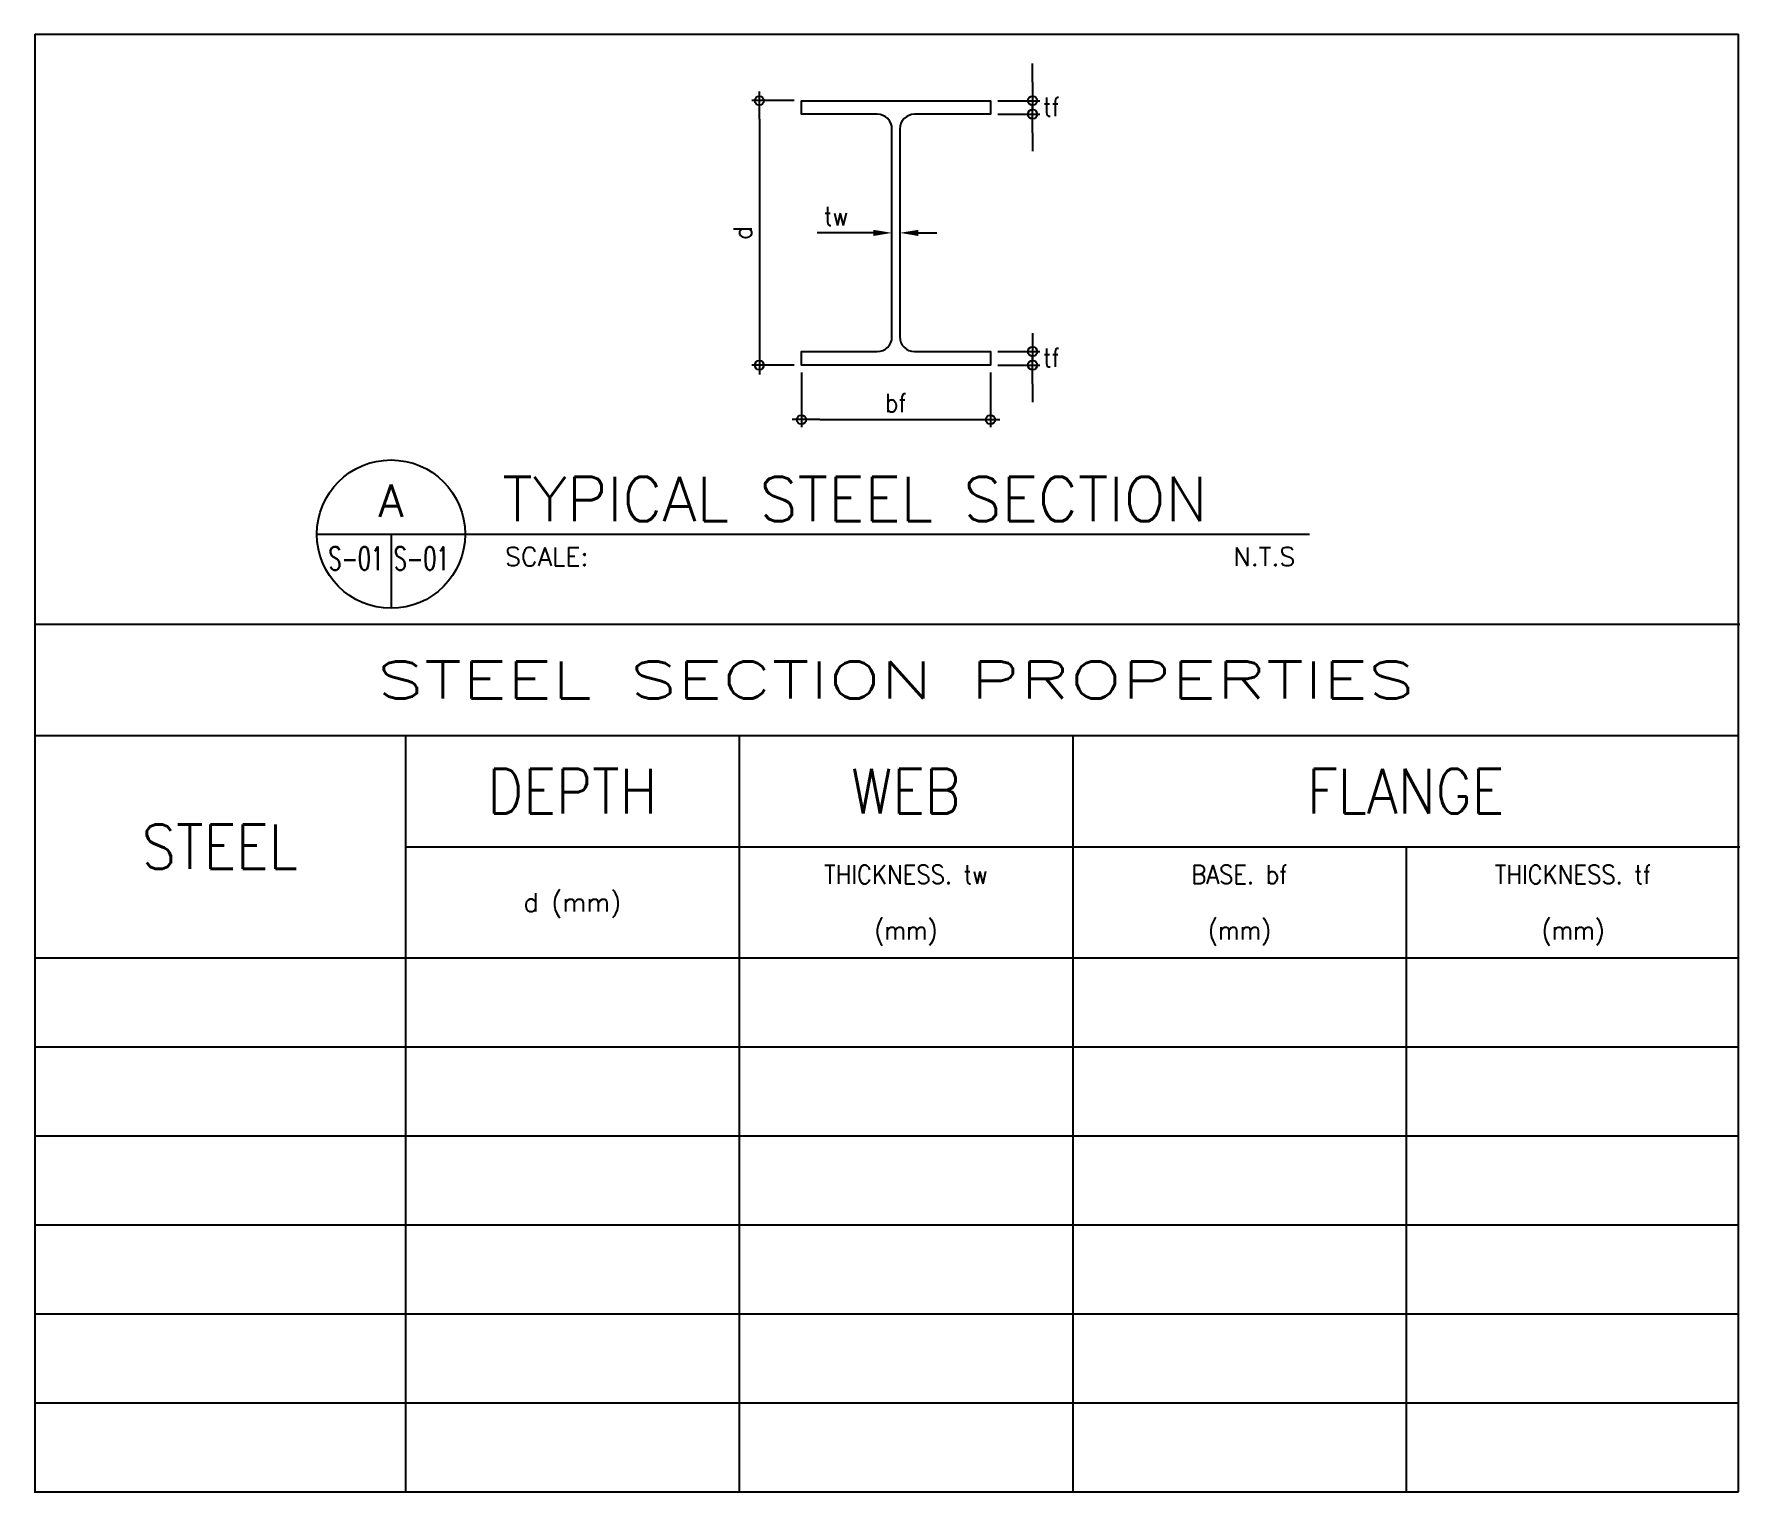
# Model space of a CAD drawing. Header units: millimetres. Extents: x 0 to 23010, y 0 to 19658.
import ezdxf
from ezdxf.enums import TextEntityAlignment as Align

# ---------------------------------------------------------------- set-up
doc = ezdxf.new("R2010")
doc.units = ezdxf.units.MM
doc.linetypes.add('CENTER2', pattern=[1.125, 0.75, -0.125, 0.125, -0.125])
for name, color, linetype in [('2Y', 2, 'Continuous'), ('4C', 4, 'Continuous'), ('6M', 6, 'Continuous'), ('TC', 4, 'Continuous'), ('TG', 3, 'Continuous'), ('TITLE', 7, 'Continuous'), ('TM', 6, 'Continuous')]:
    doc.layers.add(name, color=color, linetype=linetype)
doc.styles.add('100CL', font='romans.shx', dxfattribs={"width": 0.8})
doc.styles.add('140CL', font='romans.shx', dxfattribs={"height": 0.35})
doc.styles.add('240CL', font='ROMANS.shx', dxfattribs={"height": 0.6})
doc.styles.add('ROMANS', font='romans.shx', dxfattribs={"width": 0.9})
doc.styles.add('S-SHOWN', font='ROMANS.shx', dxfattribs={"height": 0.25})
doc.styles.add('S-TAKEN', font='ROMANS.shx', dxfattribs={"height": 0.25})
doc.dimstyles.new('DIM100', dxfattribs={"dimscale": 100, "dimtxt": 2.5, "dimasz": 2.5, "dimexe": 1, "dimexo": 1, "dimgap": 1, "dimtad": 1, "dimdec": 0, "dimzin": 0, "dimdsep": 46, "dimtxsty": 'ROMANS', "dimblk": 'DIM1', "dimcen": 1, "dimclrd": 8, "dimclre": 8, "dimclrt": 3, "dimadec": 0, "dimazin": 0, "dimtfac": 1, "dimtdec": 0, "dimtofl": 0, "dimtmove": 0, "dimatfit": 3, "dimfxl": 1, "dimtolj": 1, "dimtzin": 0, "dimarcsym": 0})

# ---------------------------------------------------------------- blocks, each defined once
blk = doc.blocks.new('CIR4')
at = {"layer": 'TITLE', "color": 2}
for p, q in [((-0.8, 0), (0.8, 0)), ((0, 0), (0, -0.8))]:
    blk.add_line(p, q, dxfattribs=at)
blk.add_circle((0, 0), 0.8, dxfattribs=at)
at = {"layer": 'TITLE', "color": 5, "style": '140CL'}
blk.add_attdef('A', text='', height=0.35, dxfattribs=at).set_placement((0, 0.362), align=Align.MIDDLE)
at = {"layer": 'TITLE', "color": 2}
for style, width, p, p2 in [('S-SHOWN', 0.873784, (-0.673, -0.387), (-0.08, -0.387)), ('S-TAKEN', 0.879729, (0.03, -0.387), (0.627, -0.387))]:
    blk.add_attdef('S-1', text='', height=0.25, dxfattribs=dict(at, style=style, width=width)).set_placement(p, p2, align=Align.FIT)
blk = doc.blocks.new('DIM1')
at = {"color": 0}
blk.add_line((-1, 0), (0.5, 0), dxfattribs=at)
at = {"color": 3}
blk.add_circle((0, 0), 0.25, dxfattribs=at)
blk = doc.blocks.new('*D7')
at = {"layer": 'DEFPOINTS', "color": 0, "transparency": 16777216}
for p in [(10351, 15194), (12900, 15194), (12900, 14459)]:
    blk.add_point(p, dxfattribs=at)
at = {"layer": 'TG', "color": 8, "lineweight": -2, "transparency": 16777216}
for p, q in [((10351, 15094), (10351, 14359)), ((12900, 15094), (12900, 14359)), ((10601, 14459), (12650, 14459))]:
    blk.add_line(p, q, dxfattribs=at)
at = {"layer": 'TG', "color": 8, "lineweight": -2, "transparency": 16777216, "xscale": 250, "yscale": 250, "zscale": 250, "rotation": 180}
blk.add_blockref('DIM1', (10351, 14459), dxfattribs=at)
at = {"layer": 'TG', "color": 8, "lineweight": -2, "transparency": 16777216, "xscale": 250, "yscale": 250, "zscale": 250}
blk.add_blockref('DIM1', (12900, 14459), dxfattribs=at)
at = {"layer": 'TG', "color": 3, "transparency": 16777216, "insert": (11625, 14684), "char_height": 250, "attachment_point": 5, "style": 'ROMANS'}
blk.add_mtext('\\A1;bf', dxfattribs=at)
blk = doc.blocks.new('*D8')
at = {"layer": 'DEFPOINTS', "color": 0, "transparency": 16777216}
for p in [(10351, 18761), (9783, 15194), (10351, 15194)]:
    blk.add_point(p, dxfattribs=at)
at = {"layer": 'TG', "color": 8, "lineweight": -2, "transparency": 16777216}
for p, q in [((10251, 18761), (9683, 18761)), ((9783, 18511), (9783, 15444)), ((10251, 15194), (9683, 15194))]:
    blk.add_line(p, q, dxfattribs=at)
at = {"layer": 'TG', "color": 8, "lineweight": -2, "transparency": 16777216, "xscale": 250, "yscale": 250, "zscale": 250}
for p, rotation in [((9783, 18761), 90), ((9783, 15194), 270)]:
    blk.add_blockref('DIM1', p, dxfattribs=dict(at, rotation=rotation))
at = {"layer": 'TG', "color": 3, "transparency": 16777216, "insert": (9558, 16978), "char_height": 250, "attachment_point": 5, "rotation": 90, "style": 'ROMANS'}
blk.add_mtext('\\A1;d', dxfattribs=at)
blk = doc.blocks.new('*D6')
at = {"layer": 'DEFPOINTS', "color": 0, "transparency": 16777216}
for p in [(11572, 16978), (11572, 16978), (11678, 16978)]:
    blk.add_point(p, dxfattribs=at)
at = {"layer": 'TG', "color": 8, "lineweight": -2, "transparency": 16777216}
for p, q in [((11322, 16978), (10562, 16978)), ((11928, 16978), (12178, 16978))]:
    blk.add_line(p, q, dxfattribs=at)
at = {"layer": 'TG', "color": 8, "transparency": 16777216}
for points in [[(11322, 17019), (11322, 16936), (11572, 16978)], [(11928, 17019), (11928, 16936), (11678, 16978)]]:
    blk.add_solid(points, dxfattribs=at)
at = {"layer": 'TG', "color": 3, "transparency": 16777216, "insert": (10817, 17203), "char_height": 250, "attachment_point": 5, "style": 'ROMANS'}
blk.add_mtext('\\A1;tw', dxfattribs=at)

msp = doc.modelspace()

# ---------------------------------------------------------------- linework, layer by layer
at = {"layer": '2Y'}
for p, q in [((0, 6000), (22990, 6000)), ((0, 4800), (22990, 4800)), ((0, 3600), (22990, 3600)), ((0, 2400), (22990, 2400)), ((0, 1200), (22990, 1200))]:
    msp.add_line(p, q, dxfattribs=at)
at = {"layer": '4C'}
for p, q in [((10, 11700), (23010, 11700)), ((5010, 10200), (5010, 0)), ((9510, 10200), (9510, 0)), ((14010, 10200), (14010, 0)), ((5010, 8700), (23010, 8700)), ((18510, 8700), (18510, 0))]:
    msp.add_line(p, q, dxfattribs=at)
at = {"layer": '6M'}
for p, q in [((10, 19658.1), (22990, 19658.1)), ((10, 19658.1), (10, 0)), ((22990, 0), (22990, 19658.1)), ((0, 10200), (22990, 10200)), ((0, 7200), (22990, 7200)), ((0, 0), (22990, 0))]:
    msp.add_line(p, q, dxfattribs=at)
at = {"layer": 'TG', "color": 8}
for p, q in [((13468.7, 19010.6), (13468.7, 19260.6)), ((12999.5, 18760.6), (13568.7, 18760.6)), ((12999.5, 18577.7), (13568.7, 18577.7)), ((13468.7, 18327.7), (13468.7, 18077.7)), ((12999.5, 15377.3), (13568.7, 15377.3)), ((12999.5, 15194.4), (13568.7, 15194.4)), ((13468.7, 14944.4), (13468.7, 14694.4))]:
    msp.add_line(p, q, dxfattribs=at)
at = {"layer": 'TG', "color": 4}
msp.add_lwpolyline([(11625.1, 15194.4), (10350.6, 15194.4), (10350.6, 15377.3), (11374.3, 15377.3, 0.4142136), (11572.4, 15575.4), (11572.4, 18379.6, 0.4142136), (11374.3, 18577.7), (10350.6, 18577.7), (10350.6, 18760.6), (12899.5, 18760.6), (12899.5, 18577.7), (11875.9, 18577.7, 0.4142136), (11677.8, 18379.6), (11677.8, 15575.4, 0.4142136), (11875.9, 15377.3), (12899.5, 15377.3), (12899.5, 15194.4), (11625.1, 15194.4)], format="xyb", dxfattribs=at)
at = {"layer": 'TITLE', "color": 2}
msp.add_line((5814.5, 12915.1), (17205.5, 12915.1), dxfattribs=at)

# ---------------------------------------------------------------- block references
at = {"layer": 'TG', "color": 8, "xscale": 250, "yscale": 250, "zscale": 250}
for p, rotation in [((13468.7, 18760.6), 270), ((13468.7, 18577.7), 90), ((13468.7, 15377.3), 270), ((13468.7, 15194.4), 90)]:
    msp.add_blockref('DIM1', p, dxfattribs=dict(at, rotation=rotation))
at = {"layer": 'TITLE'}
ref = msp.add_blockref('CIR4', (4814.5, 12915.1), dxfattribs=dict(at, xscale=1250, yscale=1250, zscale=1250))
ref.add_attrib('A', 'A', dxfattribs={"color": 5, "height": 437.5, "style": '140CL'}).set_placement((4814.5, 13367.3), align=Align.MIDDLE)
ref.add_attrib('S-1', 'S-01', dxfattribs={"color": 2, "height": 312.5, "style": 'S-SHOWN', "width": 0.646827}).set_placement((3973.5, 12431.4), (4714.6, 12431.4), align=Align.FIT)
ref.add_attrib('S-1', 'S-01', dxfattribs={"color": 2, "height": 312.5, "style": 'S-TAKEN', "width": 0.651228}).set_placement((4852.4, 12431.4), (5598.6, 12431.4), align=Align.FIT)

# ---------------------------------------------------------------- texts
at = {"layer": 'TC', "style": 'ROMANS', "width": 0.9}
for s, height, p in [('DEPTH', 600, (7260, 9450)), ('WEB', 600, (11760, 9450)), ('FLANGE', 600, (18500, 9450)), ('STEEL', 600, (2505, 8700)), ('THICKNESS. tw', 250, (11760, 8325)), ('BASE. bf', 250, (16260, 8325)), ('THICKNESS. tf', 250, (20760, 8325)), ('(mm)', 250, (11760, 7575)), ('(mm)', 250, (16260, 7575)), ('(mm)', 250, (20760, 7575))]:
    msp.add_text(s, height=height, dxfattribs=at).set_placement(p, align=Align.MIDDLE_CENTER)
at = {"layer": 'TG', "style": '100CL'}
msp.add_text('SCALE:', height=250, dxfattribs=at).set_placement((6352.2, 12486.6))
msp.add_text('N.T.S', height=250, dxfattribs=at).set_placement((17012, 12486.6), align=Align.RIGHT)
at = {"layer": 'TG', "color": 4, "linetype": 'CENTER2', "style": '100CL'}
msp.add_text('d (mm)', height=250, dxfattribs=at).set_placement((7260, 7950), align=Align.MIDDLE_CENTER)
at = {"layer": 'TG', "color": 3, "char_height": 250, "attachment_point": 5, "style": 'ROMANS'}
for insert in [(13724.2, 18678.6), (13724.2, 15295.3)]:
    msp.add_mtext('\\A1;tf', dxfattribs=dict(at, insert=insert))
at = {"layer": 'TITLE', "color": 6, "style": '240CL'}
msp.add_text('TYPICAL STEEL SECTION', height=600, dxfattribs=at).set_placement((6314.5, 13089.7))
at = {"layer": 'TM', "color": 6, "style": '240CL', "width": 1.488843}
msp.add_text('STEEL SECTION PROPERTIES', height=500, dxfattribs=at).set_placement((11625.1, 10950), align=Align.MIDDLE_CENTER)

# ---------------------------------------------------------------- dimensions: what is measured, and where the dimension line sits
at = {"layer": 'TG'}
dim = msp.add_linear_dim(base=(9783.2, 15194.4), p1=(10350.6, 18760.6), p2=(10350.6, 15194.4), angle=90, text='d', dimstyle='DIM100', dxfattribs=at)
dim.commit()
dim.dimension.update_dxf_attribs({"geometry": '*D8', "text_midpoint": (9558.2, 16977.5)})
dim = msp.add_linear_dim(base=(11572.4, 16977.5), p1=(11677.8, 16977.5), p2=(11572.4, 16977.5), text='tw', dimstyle='DIM100', override={"dimsah": 1}, dxfattribs=at)
dim.commit()
dim.dimension.update_dxf_attribs({"geometry": '*D6', "text_midpoint": (10817, 17202.5)})
dim = msp.add_linear_dim(base=(12899.5, 14458.6), p1=(10350.6, 15194.4), p2=(12899.5, 15194.4), text='bf', dimstyle='DIM100', dxfattribs=at)
dim.commit()
dim.dimension.update_dxf_attribs({"geometry": '*D7', "text_midpoint": (11625.1, 14683.6)})

doc.saveas('drawing.dxf')
